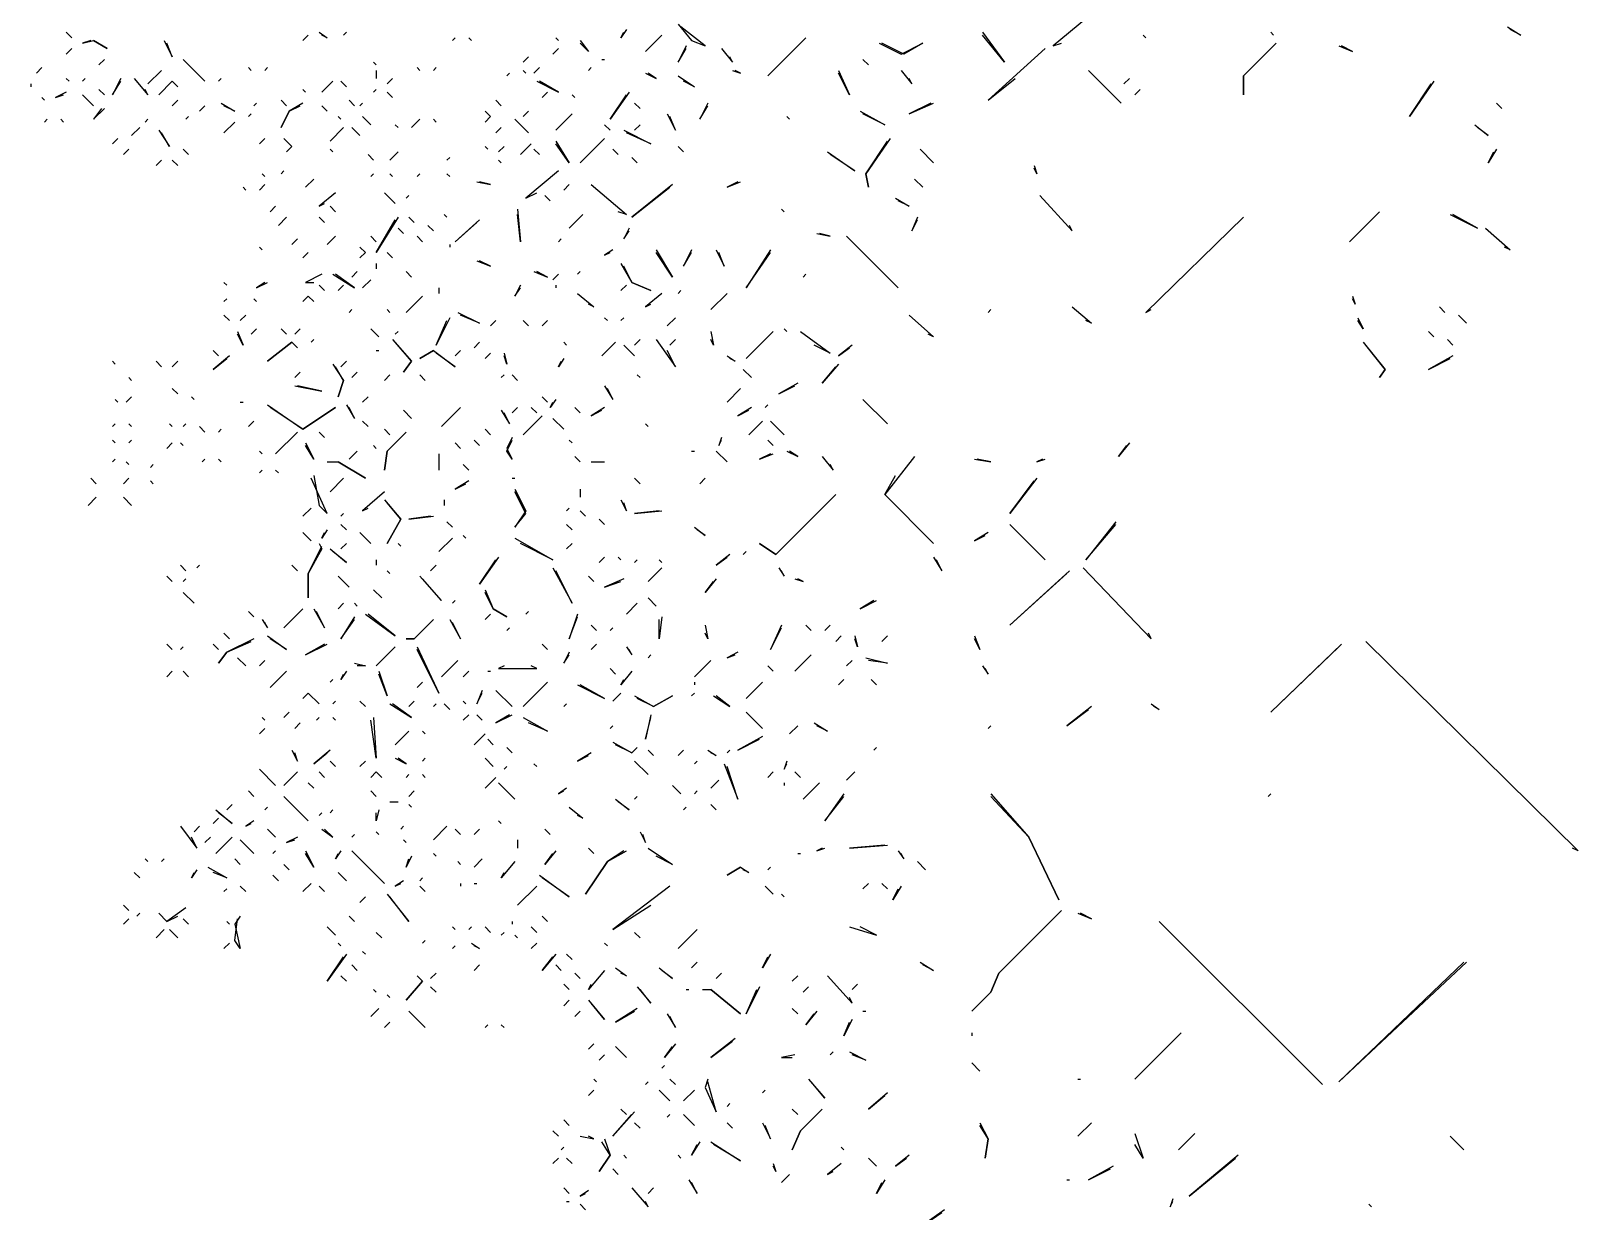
# Model space of a CAD drawing. Extents: x 1 to 2775, y -31 to 2075.
# Drawn here: x 1601.3 to 1696.2, y 224.2 to 296.6 of the extents above; entities that cross this region are included whole.
import ezdxf

# ---------------------------------------------------------------- set-up
doc = ezdxf.new("R2010")
doc.units = 0
doc.layers.add('LINEWORK', color=4, linetype='CONTINUOUS')

msp = doc.modelspace()

# ---------------------------------------------------------------- linework, layer by layer
at = {"layer": 'LINEWORK'}
for points in [[(1641, 297), (1641.8333, 296), (1642.6667, 295.6667), (1641.1667, 296.8333)], [(1666, 297.3333), (1664, 295.6667), (1664.5, 295.8333)], [(1691.8333, 296.8333), (1692.6667, 296.3333), (1692, 296.6667)], [(1603.5, 296.5), (1603.8333, 296.1667)], [(1605, 296), (1604.5, 295.8333), (1605.1667, 296), (1606, 295.5), (1605.1667, 296)], [(1609.5, 296), (1610, 295), (1609.6667, 295.8333)], [(1618.3333, 296.3333), (1618, 296)], [(1619, 296.5), (1619.5, 296.1667), (1619.1667, 296.3333)], [(1620.6667, 296.5), (1620.5, 296.3333)], [(1627.3333, 296.1667), (1627.1667, 296)], [(1628.1667, 296.1667), (1628.3333, 296)], [(1633.5, 296.1667), (1633.6667, 296)], [(1635, 296), (1635.5, 295.3333), (1635, 295.8333)], [(1637.8333, 296.6667), (1637.5, 296.1667), (1637.6667, 296.5)], [(1640, 296.3333), (1639, 295.3333)], [(1648.8333, 296.1667), (1646.5, 293.8333)], [(1659.6667, 296.5), (1661, 294.6667), (1659.6667, 296.3333)], [(1669.5, 296.3333), (1669.6667, 296.1667)], [(1677.3333, 296.5), (1677.5, 296.3333)], [(1603.8333, 295.5), (1603.5, 295.1667)], [(1631.8333, 295), (1631.5, 294.6667)], [(1633.6667, 295.5), (1633.3333, 295.1667)], [(1641.5, 295.6667), (1641, 294.6667), (1641.5, 295.5)], [(1643.6667, 295.5), (1644.3333, 294.6667), (1644.1667, 295)], [(1653.3333, 295.8333), (1654.6667, 295.1667), (1656, 295.8333), (1654.8333, 295.1667), (1653.5, 295.8333)], [(1663.5, 295.5), (1660, 292.3333), (1661.6667, 293.6667)], [(1677.6667, 295.8333), (1675.6667, 293.8333), (1675.6667, 292.6667), (1675.6667, 293.8333)], [(1681.5, 295.6667), (1682.3333, 295.3333), (1681.6667, 295.6667)], [(1602, 294.3333), (1601.6667, 294)], [(1605.8333, 294.8333), (1605.5, 294.5)], [(1609.3333, 294.1667), (1608.5, 293.3333)], [(1610.6667, 294.8333), (1612, 293.5)], [(1614.6667, 294.3333), (1614.8333, 294.1667)], [(1615.8333, 294.3333), (1615.6667, 294.1667)], [(1622.3333, 294.6667), (1622.5, 294.5)], [(1622.5, 294.1667), (1622.5, 293.6667)], [(1625, 294.3333), (1625.1667, 294.1667)], [(1626.1667, 294.3333), (1626, 294.1667)], [(1630.6667, 294), (1630.5, 293.8333)], [(1631.5, 294.1667), (1631.6667, 294)], [(1632.5, 294.3333), (1632.1667, 294)], [(1635.6667, 294.3333), (1635.5, 294.1667)], [(1636.3333, 294.8333), (1636.5, 294.8333)], [(1639, 294), (1639.6667, 293.6667), (1639.1667, 294)], [(1644.3333, 294.1667), (1644.8333, 294), (1644.5, 294.1667)], [(1650.8333, 294.1667), (1651.5, 292.6667), (1650.8333, 294)], [(1652.3333, 294.8333), (1652.6667, 294.5)], [(1654.6667, 294.1667), (1655.3333, 293.3333), (1655.1667, 293.6667)], [(1666.1667, 294.1667), (1668.1667, 292.1667)], [(1601.3333, 293.3333), (1601.3333, 293.1667)], [(1603.5, 293.6667), (1603.6667, 293.5)], [(1604.6667, 293.6667), (1604.5, 293.5)], [(1606.8333, 293.6667), (1606.3333, 292.6667), (1606.8333, 293.5)], [(1607.6667, 293.6667), (1608.5, 292.6667), (1608.3333, 293)], [(1610, 293.5), (1609.1667, 292.6667), (1610, 293.5), (1610.3333, 293.1667)], [(1613, 293.6667), (1612.8333, 293.5)], [(1619.8333, 293.5), (1619.1667, 292.8333)], [(1620.3333, 293.5), (1620.6667, 293.1667)], [(1623.5, 293.6667), (1623.1667, 293.3333)], [(1632.3333, 293.5), (1633.6667, 292.8333), (1632.5, 293.5)], [(1641, 293.8333), (1642, 293.1667), (1641.3333, 293.5)], [(1668.6667, 293.6667), (1668.3333, 293.3333)], [(1687.3333, 293.5), (1685.8333, 291.3333), (1687.1667, 293.3333)], [(1602, 292.5), (1602.1667, 292.3333)], [(1603.5, 292.8333), (1602.8333, 292.5), (1603.3333, 292.6667)], [(1604.5, 292.6667), (1605.1667, 292)], [(1605.5, 293), (1605.8333, 292.6667)], [(1610.3333, 292.3333), (1610, 292)], [(1613, 292.1667), (1613.8333, 291.6667), (1613.1667, 292)], [(1615.1667, 292.1667), (1615, 292)], [(1616.6667, 292.3333), (1617, 292)], [(1618, 292.1667), (1617.1667, 291.6667), (1616.6667, 290.6667), (1617.1667, 291.6667), (1617.8333, 292)], [(1618, 293), (1618.1667, 292.8333)], [(1620.8333, 292.3333), (1621.1667, 292)], [(1621.6667, 292.1667), (1621.5, 292)], [(1622.5, 293), (1622.3333, 292.8333)], [(1623.1667, 292.8333), (1623.5, 292.5)], [(1629.8333, 292.3333), (1630.1667, 292)], [(1633, 292.8333), (1632.6667, 292.5)], [(1634.5, 292.6667), (1634.6667, 292.5)], [(1638, 292.8333), (1636.8333, 291.1667), (1637.8333, 292.6667)], [(1638.3333, 292.1667), (1638.6667, 291.8333)], [(1642.8333, 292.1667), (1642.3333, 291.1667), (1642.8333, 292)], [(1656.5, 292.1667), (1655.1667, 291.5), (1656.6667, 292.1667)], [(1669.3333, 293), (1669, 292.6667)], [(1691.1667, 292.1667), (1691.5, 291.8333)], [(1602.3333, 291.1667), (1602.1667, 291)], [(1603.1667, 291.1667), (1603.3333, 291)], [(1605.6667, 291.8333), (1605.1667, 291.1667), (1605.8333, 291.8333)], [(1608.5, 291.1667), (1608.3333, 291)], [(1611, 291.3333), (1610.8333, 291.1667)], [(1612, 292), (1611.6667, 291.6667)], [(1614.8333, 291.5), (1614.6667, 291.3333)], [(1619.1667, 292), (1619.5, 291.6667)], [(1620.1667, 291.3333), (1620.3333, 291.1667)], [(1621.6667, 291.3333), (1622.1667, 290.8333)], [(1625.1667, 291.1667), (1624.6667, 290.6667)], [(1626, 291.1667), (1626.1667, 291)], [(1629.1667, 291.6667), (1629.5, 291.3333), (1629.1667, 291), (1629.5, 291.3333)], [(1631, 291.1667), (1631.8333, 290.3333)], [(1631.8333, 291.6667), (1631.5, 291.3333)], [(1634.5, 291.5), (1633.5, 290.5)], [(1640.3333, 291.5), (1640.8333, 290.5), (1640.5, 291.3333)], [(1647.6667, 291.3333), (1647.8333, 291.1667)], [(1652.1667, 291.6667), (1653.6667, 290.8333), (1652.3333, 291.5)], [(1608, 290.6667), (1607.5, 290.1667)], [(1609.1667, 290.5), (1609.8333, 289.5), (1609.3333, 290.3333)], [(1613.8333, 291), (1613.1667, 290.3333)], [(1620.5, 290.6667), (1619.6667, 289.8333)], [(1621, 290.6667), (1621.5, 290.1667)], [(1623.6667, 290.8333), (1623.8333, 290.6667)], [(1630.1667, 290.6667), (1629.8333, 290.3333)], [(1636.5, 290.8333), (1636.8333, 290.5)], [(1637.6667, 290.5), (1639.3333, 289.6667), (1637.8333, 290.3333)], [(1638.6667, 290.8333), (1638.3333, 290.5)], [(1689.8333, 290.8333), (1690.6667, 290.1667), (1690, 290.6667)], [(1606.6667, 290), (1606.3333, 289.6667)], [(1607.3333, 289.3333), (1607, 289)], [(1610.6667, 289.3333), (1611, 289)], [(1615.6667, 290), (1615.3333, 289.6667)], [(1616.8333, 290), (1617.3333, 289.5), (1617, 289.1667), (1617.3333, 289.5)], [(1619.6667, 289.3333), (1619.8333, 289.1667)], [(1629.1667, 289.5), (1629.3333, 289.3333)], [(1630.3333, 289.5), (1630, 289.1667)], [(1632, 289.6667), (1631.3333, 289)], [(1632.1667, 289.3333), (1632.5, 289)], [(1633.5, 289.8333), (1634.3333, 288.5), (1633.5, 289.6667)], [(1636.5, 290), (1635, 288.5)], [(1637, 289.3333), (1637.3333, 289)], [(1641, 289.5), (1641.3333, 289.1667)], [(1654, 290), (1652.5, 287.8333), (1652.6667, 287), (1652.5, 287.8333), (1653.8333, 289.8333)], [(1655.8333, 289.3333), (1656.6667, 288.5)], [(1691.1667, 289.3333), (1690.6667, 288.5), (1691, 289.1667)], [(1609.3333, 288.6667), (1609, 288.3333)], [(1610, 288.6667), (1610.3333, 288.3333)], [(1622, 289), (1622.3333, 288.6667)], [(1623.8333, 289.1667), (1623.3333, 288.6667)], [(1627, 288.8333), (1626.8333, 288.6667)], [(1630, 288.6667), (1630.1667, 288.5)], [(1638.1667, 288.8333), (1638.5, 288.5)], [(1650.1667, 289.1667), (1651.8333, 288), (1650.3333, 289)], [(1662.8333, 288.3333), (1663, 287.8333), (1662.8333, 288.1667)], [(1615.5, 287.8333), (1615.6667, 287.6667)], [(1616.8333, 288), (1616.6667, 287.8333)], [(1618.6667, 287.5), (1618.1667, 287)], [(1622.3333, 287.8333), (1622.1667, 287.6667)], [(1623.3333, 287.8333), (1623.5, 287.6667)], [(1625.1667, 287.8333), (1625, 287.6667)], [(1626.8333, 287.8333), (1627, 287.6667)], [(1633.6667, 288), (1631.6667, 286.3333), (1632.3333, 286.6667)], [(1655.5, 287.5), (1656, 287)], [(1614.3333, 287), (1614.5, 286.8333)], [(1615.6667, 287.1667), (1615.3333, 286.8333)], [(1620, 286.6667), (1619, 285.8333), (1619.3333, 286)], [(1623, 286.6667), (1623.6667, 286)], [(1624.5, 286.5), (1624.3333, 286.3333)], [(1628.6667, 287.3333), (1629.5, 287.1667), (1628.8333, 287.3333)], [(1632.8333, 286.5), (1633.1667, 286.1667)], [(1634.3333, 287.1667), (1634, 286.8333)], [(1635.6667, 287.1667), (1637.8333, 285.3333), (1637.3333, 285.5)], [(1640.6667, 287.1667), (1638.1667, 285.1667), (1640.5, 287)], [(1644.6667, 287.3333), (1644, 287), (1644.8333, 287.3333)], [(1663.1667, 286.5), (1665.1667, 284.3333), (1665, 284.6667)], [(1616.3333, 285.8333), (1616, 285.5)], [(1619.6667, 285.8333), (1620, 285.5)], [(1631.1667, 285.6667), (1631.3333, 283.6667), (1631.1667, 285.3333)], [(1647.3333, 285.6667), (1647.5, 285.5)], [(1654.3333, 286.3333), (1655.1667, 285.8333), (1654.5, 286.1667)], [(1684, 285.5), (1682.1667, 283.6667)], [(1617, 285.1667), (1616.5, 284.6667)], [(1619, 285.1667), (1619.3333, 284.8333)], [(1623.8333, 285.1667), (1622.5, 283), (1623.6667, 285)], [(1624.5, 285.1667), (1624.8333, 284.8333)], [(1625.6667, 284.6667), (1626, 284.3333)], [(1626.6667, 285.3333), (1626.8333, 285.1667)], [(1628.8333, 285), (1627.3333, 283.6667), (1628.6667, 284.8333)], [(1635.1667, 285.3333), (1634.3333, 284.5)], [(1655.6667, 285.1667), (1655.3333, 284.3333), (1655.6667, 285)], [(1675.6667, 285.1667), (1669.6667, 279.3333), (1670, 279.5)], [(1688.3333, 285.3333), (1690, 284.5), (1688.5, 285.3333)], [(1617.6667, 283.8333), (1617.3333, 283.5)], [(1620, 284), (1619.5, 283.5)], [(1622.1667, 284), (1622.5, 283.6667)], [(1623.8333, 284.5), (1624.1667, 284.1667)], [(1625, 284), (1625.3333, 283.6667)], [(1633.8333, 283.8333), (1633.6667, 283.6667)], [(1638, 284.5), (1637.6667, 283.8333), (1638, 284.3333)], [(1649.5, 284.1667), (1650.3333, 284), (1649.6667, 284.1667)], [(1651.3333, 284), (1654.5, 280.8333)], [(1690.5, 284.5), (1692, 283.1667), (1691.6667, 283.3333)], [(1615.3333, 283.3333), (1615.5, 283.1667)], [(1618.3333, 283), (1618, 282.6667)], [(1621.5, 283.3333), (1621.8333, 283), (1621.5, 282.6667), (1621.8333, 283)], [(1623.1667, 283), (1623.5, 282.6667)], [(1627, 283.5), (1627, 283.3333)], [(1637, 283.1667), (1636.5, 282.8333), (1636.8333, 283)], [(1639.6667, 283.1667), (1640.6667, 281.5), (1639.6667, 283)], [(1641.8333, 283.1667), (1641.3333, 282.1667), (1641.8333, 283)], [(1643.3333, 283.1667), (1643.8333, 282.1667), (1643.5, 283)], [(1646.6667, 283.1667), (1645.1667, 280.8333), (1646.6667, 283)], [(1619.1667, 281.6667), (1618.1667, 281.1667), (1618.6667, 281.1667)], [(1619.8333, 281.6667), (1621.1667, 280.8333), (1620, 281.6667)], [(1621.3333, 281.8333), (1621, 281.5)], [(1622.5, 282.3333), (1622.5, 282)], [(1624.3333, 281.8333), (1624.6667, 281.5)], [(1628.6667, 282.5), (1629.5, 282.1667), (1628.8333, 282.5)], [(1632.1667, 281.8333), (1633, 281.5), (1632.3333, 281.8333)], [(1633.6667, 281.6667), (1633.3333, 281.3333)], [(1635, 281.8333), (1634.8333, 281.6667)], [(1637.5, 282.3333), (1638.1667, 281.1667), (1639.3333, 280.6667), (1638.1667, 281.1667), (1637.6667, 282.1667)], [(1648.8333, 281.6667), (1648.6667, 281.5)], [(1613.1667, 281.1667), (1613.3333, 281)], [(1615.6667, 281.1667), (1615.1667, 280.8333), (1615.8333, 281.1667)], [(1619, 281), (1619.3333, 280.6667)], [(1620.5, 281), (1620.1667, 280.6667)], [(1622.1667, 281.3333), (1621.6667, 280.8333)], [(1626.3333, 280.8333), (1626.3333, 280.5)], [(1631.3333, 281), (1631, 280.3333), (1631.3333, 280.8333)], [(1633.5, 281), (1633.5, 280.8333)], [(1637.8333, 281), (1637.5, 280.6667)], [(1613.3333, 280.1667), (1613.1667, 280)], [(1615, 280.1667), (1615.1667, 280)], [(1618.3333, 280.3333), (1618, 280), (1618.3333, 280.3333), (1618.6667, 280)], [(1625.3333, 280.3333), (1624.3333, 279.3333)], [(1634.8333, 280.5), (1635.8333, 279.6667), (1635.5, 279.8333)], [(1640, 280.5), (1639, 279.6667), (1639.3333, 279.8333)], [(1641.1667, 280.6667), (1641, 280.5)], [(1644, 280.5), (1643, 279.5)], [(1682.3333, 280.3333), (1682.5, 279.8333), (1682.3333, 280.1667)], [(1613.1667, 279.1667), (1613.5, 278.8333)], [(1614.5, 279.1667), (1614.1667, 278.8333)], [(1621, 279.5), (1620.8333, 279.3333)], [(1623.1667, 279.5), (1623.3333, 279.3333)], [(1627, 279), (1626.1667, 277.3333), (1626.8333, 278.8333)], [(1627.5, 279.3333), (1628.8333, 278.6667), (1627.6667, 279.1667)], [(1629.8333, 278.8333), (1629.5, 278.5)], [(1631.5, 278.8333), (1631.8333, 278.5)], [(1633, 278.8333), (1632.6667, 278.5)], [(1636.5, 279), (1636.6667, 278.8333)], [(1637.6667, 279), (1637.5, 278.8333)], [(1640.8333, 279), (1640.3333, 278.5)], [(1655.1667, 279.1667), (1656.6667, 277.8333), (1656.3333, 278)], [(1660.1667, 279.5), (1660, 279.3333)], [(1665.1667, 279.6667), (1666.3333, 278.6667), (1666, 278.8333)], [(1682.6667, 279), (1683, 278.3333), (1682.6667, 278.8333)], [(1687.6667, 279.6667), (1688, 279.3333)], [(1688.8333, 279.1667), (1689.3333, 278.6667)], [(1614, 278.1667), (1614.3333, 277.3333), (1614, 278)], [(1615.1667, 278.3333), (1614.8333, 278)], [(1616.6667, 278.3333), (1617, 278)], [(1617.8333, 278.3333), (1617.5, 278)], [(1622.1667, 278.3333), (1622.6667, 277.8333)], [(1623.8333, 278.1667), (1623.6667, 278)], [(1643, 278.1667), (1643.1667, 277.3333), (1643, 277.6667)], [(1646.8333, 278.1667), (1645.1667, 276.5)], [(1647.5, 278.3333), (1647.6667, 278.1667)], [(1648.5, 278.1667), (1650.3333, 276.8333), (1649.3333, 277.3333)], [(1687, 278.1667), (1687.3333, 277.8333)], [(1612.5, 277), (1612.8333, 276.6667)], [(1617.3333, 277.5), (1615.8333, 276.3333), (1617.3333, 277.5), (1617.6667, 277.1667)], [(1618.6667, 277.6667), (1618.5, 277.5)], [(1622.5, 277), (1622.6667, 277)], [(1623.5, 277.6667), (1624.6667, 276.3333), (1624.1667, 275.6667), (1624.6667, 276.3333), (1623.6667, 277.5)], [(1626, 277), (1625.1667, 276.5), (1626, 277), (1627.3333, 276), (1626.1667, 276.8333)], [(1627.6667, 277), (1627.3333, 276.6667)], [(1628.8333, 277.5), (1628.5, 277.1667)], [(1634, 277.5), (1634.1667, 277.3333)], [(1637.1667, 277.5), (1636.3333, 276.6667)], [(1637.6667, 277.3333), (1638.3333, 276.6667), (1637.8333, 277.1667)], [(1638.6667, 277.6667), (1638.3333, 277.3333)], [(1639.6667, 277.6667), (1640.8333, 276), (1640.3333, 277)], [(1640.8333, 277.6667), (1640.5, 277.3333)], [(1651.6667, 277.3333), (1650.8333, 276.6667), (1651.5, 277.1667)], [(1683, 277.5), (1684.3333, 275.8333), (1684, 275.3333), (1684.3333, 275.8333), (1683.1667, 277.3333)], [(1688.1667, 277.6667), (1688.5, 277.3333)], [(1606.3333, 276.3333), (1606.5, 276.1667)], [(1609, 276.3333), (1609.3333, 276)], [(1610.3333, 276.3333), (1610, 276)], [(1613.5, 276.6667), (1612.5, 275.8333), (1613.3333, 276.5)], [(1619.8333, 276.1667), (1620.5, 275.1667), (1620.1667, 274.1667), (1620.5, 275.1667), (1620, 276)], [(1620.6667, 276.3333), (1620.3333, 276)], [(1629.5, 276.8333), (1629.1667, 276.5)], [(1630.3333, 276.8333), (1630.5, 276.1667), (1630.3333, 276.6667)], [(1634, 276.5), (1633.6667, 276), (1633.8333, 276.3333)], [(1644, 276.6667), (1644.5, 276.3333), (1644.1667, 276.5)], [(1650.8333, 276.1667), (1649.8333, 275), (1650.6667, 276)], [(1688.5, 276.6667), (1687, 275.8333), (1688.3333, 276.5)], [(1607.3333, 275.3333), (1607.5, 275.1667)], [(1617.8333, 275.6667), (1617.5, 275.3333)], [(1621.3333, 275.6667), (1621, 275.3333)], [(1623.3333, 275.5), (1623, 275.1667)], [(1625.1667, 275.5), (1625.5, 275.1667)], [(1630.3333, 275.5), (1630.1667, 275.3333)], [(1630.8333, 275.5), (1631.1667, 275.1667)], [(1638.5, 275.5), (1638.6667, 275.3333)], [(1645, 275.8333), (1645.5, 275.3333)], [(1607.5, 274.1667), (1607.1667, 273.8333)], [(1610, 274.6667), (1610.3333, 274.3333)], [(1611.1667, 274.1667), (1611.3333, 274)], [(1617.5, 274.8333), (1619.1667, 274.5), (1617.6667, 274.8333)], [(1622, 274.1667), (1621.6667, 273.8333)], [(1632.6667, 274.1667), (1633, 273.8333)], [(1636.5, 274.8333), (1637, 274), (1636.6667, 274.6667)], [(1644.8333, 274.6667), (1644, 273.8333)], [(1648.3333, 275), (1647.1667, 274.3333), (1648.1667, 274.8333)], [(1606.5, 274), (1606.6667, 273.8333)], [(1614.1667, 273.8333), (1614.3333, 273.8333)], [(1615.8333, 273.6667), (1618, 272.1667), (1620, 273.5), (1618, 272.1667), (1616, 273.5)], [(1620.6667, 273.6667), (1621.1667, 272.8333), (1620.8333, 273.5)], [(1624.1667, 273.3333), (1624.6667, 272.8333)], [(1627.6667, 273.5), (1626.5, 272.3333)], [(1630.1667, 273.3333), (1630.6667, 272.5), (1630.3333, 273.1667)], [(1631.1667, 273.5), (1630.8333, 273.1667)], [(1632, 273.5), (1632.3333, 273.1667)], [(1633.5, 274), (1633.1667, 273.5), (1633.3333, 273.8333)], [(1634.6667, 273.5), (1635, 273.1667)], [(1636.5, 273.5), (1635.6667, 273), (1636.3333, 273.3333)], [(1645.5, 273.5), (1644.6667, 273), (1645.3333, 273.3333)], [(1646.5, 273.6667), (1646.3333, 273.5)], [(1652.3333, 274), (1653.8333, 272.5)], [(1606.5, 272.5), (1606.3333, 272.3333)], [(1607.3333, 272.5), (1607.5, 272.3333)], [(1609.8333, 272.5), (1610, 272.3333)], [(1610.8333, 272.5), (1610.6667, 272.3333)], [(1611.6667, 272.3333), (1612, 272)], [(1615, 272.6667), (1614.6667, 272.3333)], [(1621.6667, 272.6667), (1622, 272.3333)], [(1632.6667, 273), (1631.5, 271.8333)], [(1633.3333, 272.8333), (1634, 272.1667)], [(1639, 272.5), (1639.1667, 272.3333)], [(1646.1667, 272.6667), (1645.3333, 271.8333)], [(1646.6667, 272.6667), (1647.5, 271.8333)], [(1606.3333, 271.5), (1606.5, 271.3333)], [(1607.5, 271.5), (1607.3333, 271.3333)], [(1610, 271.3333), (1609.6667, 271)], [(1610.5, 271.3333), (1610.6667, 271.1667)], [(1613, 272.1667), (1612.8333, 272)], [(1617.6667, 272), (1616.3333, 270.6667)], [(1618.1667, 271.3333), (1618.6667, 270.3333), (1618.1667, 271.1667)], [(1619, 272), (1619.3333, 271.6667)], [(1623, 272.1667), (1623.3333, 271.8333)], [(1624.3333, 272), (1623.1667, 270.8333), (1623, 269.6667), (1623.1667, 270.8333)], [(1627.3333, 271.3333), (1627.6667, 271)], [(1628.5, 271.5), (1628.8333, 271.1667)], [(1629.1667, 272.1667), (1629.5, 271.8333)], [(1630.8333, 271.6667), (1630.5, 271), (1630.8333, 270.3333), (1630.5, 270.8333), (1630.8333, 271.5)], [(1634.3333, 271.5), (1634.5, 271.3333)], [(1643.6667, 271.6667), (1643.5, 271.1667), (1643.6667, 271.5)], [(1646.5, 271.5), (1646.8333, 271.1667)], [(1668.6667, 271.3333), (1668, 270.5), (1668.5, 271.1667)], [(1606.5, 270.3333), (1606.3333, 270.1667)], [(1612, 270.3333), (1611.8333, 270.1667)], [(1612.8333, 270.3333), (1613, 270.1667)], [(1615.3333, 270.8333), (1615.5, 270.6667)], [(1621.3333, 270.8333), (1620.8333, 270.3333)], [(1622.3333, 271.1667), (1622.5, 271)], [(1626.3333, 270.6667), (1626.3333, 269.6667)], [(1634.6667, 270.5), (1635, 270.1667)], [(1641.8333, 270.8333), (1642, 270.8333)], [(1643.3333, 270.8333), (1644, 270.1667)], [(1646.6667, 270.6667), (1646, 270.3333), (1646.8333, 270.6667)], [(1647.6667, 270.8333), (1648.3333, 270.5), (1647.8333, 270.8333)], [(1649.8333, 270.5), (1650.5, 269.6667), (1650.3333, 270)], [(1655.5, 270.5), (1653.6667, 268.1667), (1656.6667, 265.1667), (1653.6667, 268.1667), (1654.3333, 269.3333)], [(1659.1667, 270.3333), (1660.1667, 270.1667), (1659.3333, 270.3333)], [(1663.3333, 270.3333), (1663, 270.1667), (1663.5, 270.3333)], [(1607.1667, 270.1667), (1607.3333, 270)], [(1608.8333, 270), (1608.6667, 269.8333)], [(1615.5, 269.6667), (1615.3333, 269.5)], [(1616.3333, 269.6667), (1616.5, 269.5)], [(1618.6667, 269.3333), (1619, 267.5), (1619.5, 267), (1618.5, 269.1667)], [(1619.5, 270.1667), (1620.1667, 270.1667), (1621.8333, 269.1667), (1620.1667, 270.1667)], [(1627.8333, 270), (1628.1667, 269.6667)], [(1635.6667, 270.1667), (1636.5, 270.1667)], [(1605, 269.1667), (1605.3333, 268.8333)], [(1607.3333, 269.1667), (1607, 268.8333)], [(1608.6667, 269), (1608.8333, 268.8333)], [(1620.5, 269.1667), (1619.6667, 268.3333)], [(1628.1667, 269), (1627.3333, 268.5), (1628, 268.8333)], [(1630.8333, 269.1667), (1631, 269.1667)], [(1631, 268.5), (1631.6667, 267.1667), (1631, 266.1667), (1631.6667, 267), (1631, 268.3333)], [(1635, 268.5), (1635, 268)], [(1638.3333, 269.1667), (1638.6667, 268.8333)], [(1642.6667, 269.1667), (1642.3333, 268.8333)], [(1663, 269.1667), (1661.3333, 267), (1662.8333, 269)], [(1605.3333, 268), (1604.8333, 267.5)], [(1607, 268), (1607.5, 267.5)], [(1623, 268.3333), (1621.6667, 267.1667), (1622, 267.3333)], [(1623, 267.8333), (1624, 266.6667), (1623.1667, 265.1667), (1624, 266.6667), (1623.1667, 267.6667)], [(1626.6667, 267.8333), (1626.6667, 267.5)], [(1637.5, 267.8333), (1637.8333, 267.1667), (1637.6667, 267.6667)], [(1650.6667, 268.1667), (1647, 264.5), (1646, 265.1667), (1647, 264.5)], [(1618.5, 267.3333), (1618, 266.8333)], [(1620.5, 267), (1620.3333, 266.8333)], [(1625.8333, 266.8333), (1624.5, 266.6667), (1626, 266.8333)], [(1626.8333, 266.5), (1627.1667, 266.1667)], [(1634.3333, 267.3333), (1634.1667, 267.1667)], [(1635, 267.1667), (1635.3333, 266.8333)], [(1636.1667, 266.6667), (1636.5, 266.3333)], [(1639.8333, 267.1667), (1638.3333, 267), (1640, 267.1667)], [(1667.8333, 266.5), (1666, 264.1667), (1667.8333, 266.3333)], [(1618, 265.8333), (1618.5, 265.3333)], [(1619.5, 266), (1619.1667, 265.5), (1619.3333, 265.8333)], [(1620.3333, 266.3333), (1620.6667, 266)], [(1621.5, 265.8333), (1622.1667, 265.1667)], [(1627.8333, 265.6667), (1628, 265.5)], [(1634.1667, 266.3333), (1634.5, 266)], [(1642, 266.1667), (1642.6667, 265.6667), (1642.1667, 266)], [(1660, 265.8333), (1659.1667, 265.3333), (1659.8333, 265.6667)], [(1661.3333, 266.3333), (1663.5, 264.1667)], [(1619, 265.1667), (1619.1667, 264.8333), (1618.3333, 263.3333), (1618.3333, 261.8333), (1618.3333, 263.3333), (1619.1667, 265)], [(1619.6667, 264.8333), (1620.6667, 264), (1619.8333, 264.6667)], [(1620.6667, 265.1667), (1620.3333, 264.8333)], [(1623.8333, 265.1667), (1624, 265)], [(1627.1667, 265.5), (1626.3333, 264.6667)], [(1631, 265.5), (1633.3333, 264.1667), (1631.3333, 265.1667)], [(1634.5, 265.1667), (1634.1667, 264.8333)], [(1645.1667, 264.6667), (1645, 264.5)], [(1610.5, 263.8333), (1610.8333, 263.5)], [(1611.6667, 263.8333), (1611.5, 263.6667)], [(1617.3333, 263.8333), (1617.6667, 263.5)], [(1622.5, 264.1667), (1622.5, 263.8333)], [(1626.1667, 263.8333), (1625.8333, 263.5)], [(1630, 264.3333), (1628.8333, 262.6667), (1629.8333, 264.1667)], [(1633.3333, 263.6667), (1634.5, 261.5), (1633.5, 263.5)], [(1636.5, 264.3333), (1636.1667, 264)], [(1637.3333, 264.3333), (1637.5, 264.1667)], [(1638.5, 264.1667), (1638.3333, 264)], [(1640, 263.6667), (1639.1667, 262.8333)], [(1639.8333, 264.1667), (1640, 264)], [(1644.1667, 264.5), (1643.3333, 263.8333), (1644, 264.3333)], [(1647.1667, 263.6667), (1647.5, 263.1667), (1647.3333, 263.5)], [(1656.6667, 264.3333), (1657.1667, 263.5), (1656.8333, 264.1667)], [(1665.8333, 263.6667), (1670, 259.3333), (1669.8333, 259.6667)], [(1609.6667, 263.1667), (1610, 262.8333)], [(1610.8333, 263), (1610.6667, 262.8333)], [(1620.1667, 263.1667), (1620.8333, 262.5)], [(1623.1667, 263.5), (1623.3333, 263.3333)], [(1625.1667, 263.1667), (1626.5, 261.6667), (1625.3333, 263)], [(1635.5, 263.1667), (1635.8333, 262.8333)], [(1637.6667, 263), (1636.5, 262.5), (1637.5, 262.8333)], [(1643.3333, 263), (1642.6667, 262.1667), (1643.1667, 262.8333)], [(1648.1667, 263), (1648.6667, 262.8333), (1648.3333, 263)], [(1665, 263.5), (1661.3333, 260.1667), (1664.8333, 263.3333)], [(1610.6667, 262.1667), (1611.3333, 261.5)], [(1622.3333, 262.3333), (1622.8333, 261.8333)], [(1629.1667, 262.3333), (1629.6667, 261.1667), (1630.5, 260.6667), (1629.6667, 261.1667), (1629.1667, 262.1667)], [(1639.1667, 261.8333), (1639.6667, 261.3333)], [(1614.6667, 261), (1615, 260.6667)], [(1618, 261.1667), (1616.8333, 260)], [(1618.6667, 261.1667), (1619.3333, 260), (1618.8333, 261)], [(1620.5, 261.5), (1620.1667, 261.1667)], [(1621.1667, 261.5), (1621.3333, 261.3333)], [(1621.8333, 260.8333), (1623.6667, 259.5), (1622, 260.8333)], [(1627.3333, 261.6667), (1627.1667, 261.5)], [(1629.5, 260.8333), (1629.1667, 260.5)], [(1631.8333, 261), (1631.6667, 260.8333)], [(1634.8333, 260.8333), (1634.3333, 259.3333), (1634.8333, 260.6667)], [(1638.5, 261.5), (1637.8333, 260.8333)], [(1653, 261.6667), (1652.1667, 261.1667), (1653.1667, 261.6667)], [(1615.5, 260.5), (1615.8333, 260), (1615.6667, 260.3333)], [(1621.1667, 260.6667), (1620.3333, 259.3333), (1621.1667, 260.5)], [(1626, 260.5), (1624.8333, 259.3333), (1624.3333, 259.3333), (1624.8333, 259.3333)], [(1627, 260.5), (1627.6667, 259.3333), (1627.1667, 260.3333)], [(1630.6667, 260), (1630.5, 259.8333)], [(1635.6667, 260.1667), (1636, 259.8333)], [(1637, 260), (1636.8333, 259.8333)], [(1640, 260.6667), (1639.8333, 259.3333), (1639.8333, 260.5)], [(1642.6667, 260.1667), (1642.8333, 259.3333), (1642.6667, 259.6667)], [(1647.3333, 260.1667), (1646.6667, 258.6667), (1647.3333, 260)], [(1648.8333, 260.1667), (1649.1667, 259.8333)], [(1650.3333, 260.1667), (1650, 259.8333)], [(1609.6667, 259), (1610, 258.6667)], [(1612.5, 259), (1612.8333, 258.6667)], [(1615, 259.3333), (1613.3333, 258.5), (1612.8333, 257.8333), (1613.3333, 258.5), (1614.8333, 259.1667)], [(1613.1667, 259.6667), (1613.5, 259.3333)], [(1615.8333, 259.5), (1617, 258.6667), (1616, 259.3333)], [(1619.3333, 259), (1618.1667, 258.3333), (1619.5, 259)], [(1632.6667, 259), (1633, 258.6667)], [(1636, 259), (1635.6667, 258.6667)], [(1651, 259.5), (1650.6667, 259.1667)], [(1651.8333, 259.5), (1652, 258.8333), (1651.8333, 259.3333)], [(1653.8333, 259.5), (1653.5, 259.1667)], [(1659.1667, 259.5), (1659.5, 258.6667), (1659.1667, 259.3333)], [(1681.6667, 259), (1677.3333, 254.8333), (1681.5, 258.8333)], [(1683.1667, 259.1667), (1696.1667, 246.3333), (1695.8333, 246.5)], [(1610.6667, 258.8333), (1610.5, 258.6667)], [(1614, 258.1667), (1614.5, 257.6667)], [(1615.6667, 258), (1615.3333, 257.6667)], [(1623.6667, 258.8333), (1622.5, 257.6667)], [(1625, 258.8333), (1626.3333, 256), (1625, 258.6667)], [(1627.5, 258), (1626.5, 257)], [(1634.3333, 258.5), (1634, 257.8333), (1634.3333, 258.3333)], [(1637.8333, 258.8333), (1638.1667, 258.3333), (1638, 258.6667)], [(1639.3333, 258.3333), (1639.1667, 258.1667)], [(1643, 258), (1642, 257)], [(1644.6667, 258.5), (1644, 258.1667), (1644.5, 258.3333)], [(1649.1667, 258.3333), (1648.1667, 257.3333)], [(1651.6667, 258), (1651.3333, 257.6667)], [(1652.5, 258.1667), (1653.8333, 257.8333), (1652.6667, 258)], [(1610, 257.3333), (1609.6667, 257)], [(1610.6667, 257.3333), (1611, 257)], [(1617, 257.3333), (1616, 256.3333)], [(1620.6667, 257.3333), (1620.3333, 256.8333), (1620.5, 257.1667)], [(1621.1667, 257.8333), (1621.8333, 257.6667), (1621.3333, 257.6667)], [(1622.6667, 257.3333), (1623.1667, 255.8333), (1622.6667, 257.1667)], [(1628.1667, 257.3333), (1627.8333, 257)], [(1629.3333, 257.3333), (1629.5, 257.3333)], [(1630.3333, 257.6667), (1630, 257.5), (1632.3333, 257.5), (1632, 257.6667)], [(1636.8333, 257.5), (1637.1667, 257.1667)], [(1638.1667, 257.3333), (1637.5, 256.5), (1637.6667, 256.8333)], [(1646.5, 257.6667), (1646.8333, 257.3333)], [(1659.6667, 257.6667), (1660, 257.1667), (1659.8333, 257.5)], [(1619.8333, 256.8333), (1619.6667, 256.6667)], [(1625.3333, 256.6667), (1625, 256.3333)], [(1629, 256.1667), (1628.6667, 255.3333), (1629, 256)], [(1629.8333, 256.1667), (1630.8333, 255.1667)], [(1633, 256.6667), (1631.5, 255.1667)], [(1634.8333, 256.5), (1636.5, 255.6667), (1635, 256.5)], [(1642, 256.6667), (1642, 256.5)], [(1646.1667, 256.6667), (1645.1667, 255.6667)], [(1651.1667, 256.8333), (1650.8333, 256.5)], [(1652.8333, 256.8333), (1653.1667, 256.5)], [(1618.3333, 256), (1618, 255.6667), (1618.3333, 256), (1619, 255.3333)], [(1620, 255.5), (1619.8333, 255.3333)], [(1621.5, 255.5), (1621.8333, 255.1667)], [(1623.3333, 255.3333), (1624.6667, 254.5), (1623.5, 255.3333)], [(1624.8333, 255.5), (1624.5, 255.1667)], [(1626.1667, 255.3333), (1626, 255.1667)], [(1626.6667, 255.3333), (1627, 255)], [(1627.8333, 255.5), (1628, 255.3333)], [(1634.1667, 255.3333), (1634, 255.1667)], [(1637.5, 256), (1637, 255.5)], [(1638.3333, 255.8333), (1639.5, 255.1667), (1640.6667, 255.8333), (1639.5, 255.1667), (1638.5, 255.6667)], [(1642, 256), (1641.8333, 255.8333)], [(1643.1667, 255.8333), (1644.1667, 255.1667), (1643.3333, 255.8333)], [(1666.3333, 255.1667), (1664.8333, 254), (1666.1667, 255)], [(1670, 255.3333), (1670.5, 255), (1670.1667, 255.1667)], [(1615.5, 254.5), (1615.6667, 254.3333)], [(1617.1667, 254.8333), (1616.8333, 254.5)], [(1617.8333, 254.1667), (1617.5, 253.8333)], [(1619, 254.5), (1618.8333, 254.3333)], [(1619.8333, 254.5), (1620, 254.3333)], [(1622.3333, 254.5), (1622.5, 252), (1622.1667, 254.3333)], [(1628.1667, 254.6667), (1627.8333, 254.3333)], [(1628.6667, 254.6667), (1629, 254.3333)], [(1630.6667, 254.6667), (1629.8333, 254.1667), (1630.8333, 254.6667)], [(1631.5, 254.5), (1633, 253.6667), (1631.8333, 254.1667)], [(1639.3333, 254.6667), (1639, 253.1667), (1639.3333, 254.5)], [(1645.1667, 254.8333), (1646.1667, 253.8333)], [(1649.3333, 254.1667), (1650.1667, 253.6667), (1649.5, 254)], [(1615.6667, 253.8333), (1615.3333, 253.5)], [(1624.5, 253.6667), (1623.6667, 252.8333)], [(1625.3333, 253.6667), (1625.5, 253.5)], [(1629.1667, 253.5), (1628.5, 252.8333)], [(1637, 254), (1636.8333, 253.8333)], [(1646.1667, 253.3333), (1644.6667, 252.5), (1646, 253.1667)], [(1648.3333, 254), (1647.8333, 253.5)], [(1660.1667, 254), (1660, 253.8333)], [(1617.3333, 252.5), (1617.6667, 251.8333), (1617.5, 252.3333)], [(1619.6667, 252.5), (1618.6667, 251.6667), (1619.5, 252.3333)], [(1629.3333, 253.1667), (1629.6667, 252.8333)], [(1630.5, 252.6667), (1630.8333, 252.3333)], [(1635.6667, 252.3333), (1634.8333, 251.8333), (1635.5, 252.1667)], [(1637, 253), (1638.1667, 252.3333), (1638.5, 252.6667), (1638.1667, 252.3333), (1637.1667, 252.8333)], [(1639.1667, 252.5), (1639.5, 252.1667)], [(1641.3333, 252.5), (1641, 252.1667)], [(1642.8333, 252.5), (1643.3333, 252.1667), (1643, 252.3333)], [(1644.1667, 252.5), (1644, 252.3333)], [(1653.1667, 252.6667), (1653, 252.5)], [(1615.3333, 251.3333), (1616.3333, 250.3333)], [(1619.6667, 251.8333), (1620, 251.5)], [(1621.8333, 251.8333), (1621.5, 251.5)], [(1623.6667, 252), (1624.3333, 251.6667), (1623.8333, 252)], [(1625.5, 252), (1625.3333, 251.8333)], [(1629.1667, 252), (1629.6667, 251.5)], [(1630.5, 251.5), (1630.3333, 251.3333)], [(1632.1667, 251.6667), (1632.3333, 251.5)], [(1638.3333, 251.8333), (1639.1667, 251)], [(1642.1667, 251.8333), (1642, 251.6667)], [(1643.8333, 251.6667), (1644.6667, 249.5), (1644, 251.5)], [(1647.6667, 251.8333), (1647.5, 251.3333), (1647.6667, 251.6667)], [(1617.6667, 251.1667), (1616.8333, 250.3333)], [(1618.3333, 250.5), (1618.6667, 250.1667)], [(1619, 251.1667), (1619.3333, 250.8333)], [(1622.5, 251.1667), (1622.1667, 250.8333), (1622.5, 251.1667), (1622.8333, 250.8333)], [(1624.5, 251), (1624.3333, 250.8333)], [(1625.3333, 251), (1625.5, 250.8333)], [(1629.8333, 250.8333), (1629.1667, 250.1667)], [(1630, 250.5), (1631, 249.5)], [(1643.5, 250.6667), (1643, 250.1667)], [(1646.8333, 251.1667), (1646.5, 250.8333)], [(1647.5, 250.5), (1647.5, 250.3333)], [(1648.1667, 251.1667), (1648.5, 250.8333)], [(1649.6667, 250.5), (1648.6667, 249.5)], [(1651.8333, 251.1667), (1651.3333, 250.6667)], [(1614.6667, 250), (1615, 249.6667)], [(1616.8333, 249.6667), (1618.3333, 248.1667)], [(1622.1667, 250), (1622.5, 249.6667)], [(1624.8333, 250), (1624.5, 249.6667)], [(1634.1667, 250.1667), (1633.6667, 249.8333), (1634, 250)], [(1637.1667, 249.5), (1638, 248.8333), (1637.3333, 249.3333)], [(1638.5, 249.6667), (1638.3333, 249.5)], [(1640.6667, 250.3333), (1641.1667, 249.8333)], [(1642.1667, 250), (1642, 249.8333)], [(1651.1667, 249.8333), (1650, 248.1667), (1651.1667, 249.6667)], [(1660.1667, 249.8333), (1662.5, 247.1667), (1664.3333, 243.3333), (1662.5, 247.1667), (1660.1667, 249.6667)], [(1677.3333, 249.8333), (1677.1667, 249.6667)], [(1612.6667, 248.8333), (1613.6667, 248), (1612.8333, 248.6667)], [(1613.6667, 249.1667), (1613.3333, 248.8333)], [(1615.8333, 249), (1615.6667, 248.8333)], [(1619.1667, 248.6667), (1619, 248.5)], [(1619.8333, 248.8333), (1619.6667, 248.6667)], [(1622.6667, 248.8333), (1622.5, 248.1667), (1622.5, 248.6667)], [(1623.3333, 249.3333), (1623.8333, 249.3333)], [(1624.5, 249.1667), (1624.6667, 249)], [(1634.3333, 249), (1635.1667, 248.3333), (1634.8333, 248.5)], [(1641.5, 249), (1641.3333, 248.8333)], [(1643, 249.1667), (1643.3333, 248.8333)], [(1610.5, 247.8333), (1611.5, 246.5), (1611.1667, 247.1667)], [(1611.6667, 247.8333), (1611.3333, 247.5)], [(1612.8333, 248.3333), (1612.5, 248)], [(1615, 248.1667), (1614.5, 247.8333), (1614.8333, 248)], [(1615.8333, 247.6667), (1616.3333, 247.1667)], [(1619.1667, 247.6667), (1619.8333, 247.1667), (1619.3333, 247.6667)], [(1624.1667, 247.8333), (1624, 247.6667)], [(1626.8333, 247.8333), (1626, 247)], [(1627.3333, 247.6667), (1627.6667, 247.3333)], [(1628.8333, 247.6667), (1628.5, 247.3333)], [(1630, 248.1667), (1630.1667, 248)], [(1632.8333, 247.6667), (1633.1667, 247.3333)], [(1612.3333, 247.1667), (1612, 246.8333)], [(1613.6667, 247.1667), (1612.6667, 246.1667)], [(1614.1667, 247), (1615, 246.1667)], [(1617.6667, 247.1667), (1617, 246.8333), (1617.5, 247)], [(1621.1667, 247.3333), (1621, 247.1667)], [(1622.5, 247.5), (1622.6667, 247.3333)], [(1624.1667, 247), (1624.3333, 246.8333)], [(1631.1667, 247), (1631.1667, 246.5)], [(1638.6667, 247.5), (1639, 246.8333), (1638.8333, 247.3333)], [(1653.6667, 246.6667), (1651.5, 246.5), (1653.8333, 246.6667)], [(1608.3333, 245.8333), (1608.5, 245.6667)], [(1609.5, 245.8333), (1609.3333, 245.6667)], [(1613.8333, 245.8333), (1614.1667, 245.5)], [(1616.3333, 246.3333), (1616.1667, 246.1667)], [(1618.1667, 246.3333), (1618.6667, 245.3333), (1618.1667, 246.1667)], [(1620.3333, 246.3333), (1620, 245.8333), (1620.1667, 246.1667)], [(1621, 246.3333), (1623, 244.3333)], [(1624.6667, 246), (1624.3333, 245.3333), (1624.5, 245.8333)], [(1626, 246.1667), (1626.1667, 246)], [(1627.5, 245.6667), (1627.6667, 245.5)], [(1629, 245.8333), (1628.5, 245.3333)], [(1631, 245.6667), (1630.1667, 244.6667), (1630.3333, 245)], [(1633.5, 246.3333), (1632.8333, 245.5), (1633.3333, 246.1667)], [(1637.6667, 246.3333), (1636.6667, 245.6667), (1635.3333, 243.6667), (1636.6667, 245.6667), (1637.8333, 246.3333)], [(1635.5, 246.5), (1635.8333, 246.1667)], [(1639.1667, 246.5), (1640.6667, 245.5), (1639.6667, 246)], [(1648.3333, 246.1667), (1648.5, 246.1667)], [(1649.8333, 246.5), (1649.5, 246.3333), (1650, 246.5)], [(1654.5, 246.3333), (1654.8333, 245.8333), (1654.6667, 246.1667)], [(1655.6667, 245.6667), (1656.1667, 245.1667)], [(1607.6667, 245), (1608, 244.6667)], [(1611.5, 245.1667), (1611.1667, 244.6667), (1611.3333, 245)], [(1612.1667, 245.3333), (1613.3333, 244.6667), (1612.5, 245)], [(1616.1667, 244.8333), (1616.5, 244.5)], [(1616.8333, 245.5), (1617.1667, 245.1667)], [(1620.1667, 245), (1620.6667, 244.5)], [(1632.5, 244.8333), (1634.3333, 243.5), (1632.6667, 244.6667)], [(1644.8333, 245.3333), (1644, 244.8333), (1644.8333, 245.3333), (1645.3333, 245), (1645, 245.1667)], [(1646.6667, 245.3333), (1646.5, 245.1667)], [(1613.3333, 244), (1613.1667, 243.8333)], [(1614.1667, 244.1667), (1614.5, 243.8333)], [(1618.5, 244.3333), (1618, 243.8333)], [(1619, 244.1667), (1619.3333, 243.8333)], [(1624.1667, 244.5), (1623.6667, 244.1667), (1624, 244.3333)], [(1625.3333, 244.6667), (1625.1667, 244.5)], [(1625.1667, 244.1667), (1625.5, 243.8333)], [(1627.6667, 244.3333), (1627.6667, 244.1667)], [(1628.5, 244.3333), (1628.6667, 244.3333)], [(1632.3333, 244.1667), (1631.1667, 243)], [(1640.5, 244.1667), (1637, 241.5), (1639.3333, 243)], [(1646.3333, 244.1667), (1646.8333, 243.6667)], [(1652.6667, 244.3333), (1652.3333, 244)], [(1653.5, 244.3333), (1653.8333, 244)], [(1654.6667, 244.1667), (1654.1667, 243.3333), (1654.5, 244)], [(1607, 243), (1607.3333, 242.6667)], [(1610.8333, 242.8333), (1609.6667, 242), (1609.1667, 242.5), (1609.6667, 242), (1610.3333, 242.3333)], [(1621.8333, 243.5), (1621.5, 243.1667)], [(1623.1667, 243.6667), (1624.5, 242), (1623.3333, 243.5)], [(1647.3333, 243.6667), (1647.5, 243.5)], [(1607.3333, 242.1667), (1607, 241.8333)], [(1608, 242.5), (1607.8333, 242.3333)], [(1610.6667, 242.1667), (1611, 241.8333)], [(1613.3333, 242), (1613.5, 241.8333)], [(1614.1667, 242.3333), (1613.8333, 241.8333), (1614.1667, 240.3333), (1613.8333, 240.8333), (1614, 242.1667)], [(1620.8333, 242.3333), (1621.1667, 242)], [(1630.8333, 242), (1630.8333, 241.8333)], [(1632.6667, 242.3333), (1633, 242)], [(1664.5, 242.6667), (1660.6667, 238.8333), (1660.1667, 237.6667), (1659, 236.5), (1660.1667, 237.6667), (1660.6667, 238.8333)], [(1665.5, 242.5), (1666.3333, 242.1667), (1665.6667, 242.5)], [(1670.5, 242), (1680.5, 232)], [(1609.5, 241.5), (1609, 241)], [(1609.8333, 241.5), (1610.3333, 241)], [(1619.5, 241.6667), (1620, 241.1667)], [(1622.5, 241.3333), (1622.8333, 241)], [(1627.1667, 241.6667), (1627.3333, 241.5)], [(1628.3333, 241.6667), (1628.1667, 241.5)], [(1629.1667, 241.6667), (1629.5, 241.3333)], [(1630.3333, 241.3333), (1630.1667, 241.1667)], [(1631, 241.1667), (1631.1667, 241)], [(1632, 241.6667), (1632.3333, 241.3333)], [(1638.3333, 241.3333), (1638.6667, 241)], [(1642.1667, 241.5), (1641, 240.3333)], [(1651.5, 241.6667), (1653.1667, 241.1667), (1652.1667, 241.6667)], [(1613.5, 240.6667), (1613.1667, 240.3333)], [(1620.6667, 240), (1619.5, 238.3333), (1620.5, 239.8333)], [(1620.1667, 240.6667), (1620.3333, 240.5)], [(1621.6667, 240.1667), (1621.8333, 240)], [(1625.5, 240.8333), (1625.3333, 240.6667)], [(1627.3333, 240.5), (1627.1667, 240.3333)], [(1628.3333, 240.6667), (1628.8333, 240.3333), (1628.5, 240.5)], [(1632.3333, 240.6667), (1632, 240.3333)], [(1633.5, 240), (1632.6667, 239), (1633.3333, 239.8333)], [(1634.1667, 240), (1634.5, 239.6667)], [(1636.5, 240.6667), (1636.6667, 240.5)], [(1646.6667, 240), (1646.1667, 239.1667), (1646.5, 239.8333)], [(1621, 239.3333), (1621.3333, 239)], [(1628.8333, 239.3333), (1628.5, 239)], [(1633.5, 239.3333), (1633.8333, 239)], [(1636.5, 239), (1635.5, 237.8333), (1635.6667, 238.1667)], [(1637.1667, 239.1667), (1637.8333, 238.6667), (1637.5, 238.8333)], [(1639.8333, 239.1667), (1640.6667, 238.5), (1640, 239)], [(1642.1667, 239.5), (1641.8333, 239.1667)], [(1655.8333, 239.5), (1656.6667, 239), (1656, 239.3333)], [(1689.1667, 239.5), (1681.5, 232.1667), (1689.3333, 239.5)], [(1620.3333, 238.6667), (1620.6667, 238.3333)], [(1625, 238.6667), (1625.3333, 238.3333), (1624.3333, 237.1667), (1625.3333, 238.3333)], [(1626.1667, 238.8333), (1625.8333, 238.5)], [(1634, 238.1667), (1634.3333, 237.8333)], [(1634.6667, 238.8333), (1635, 238.5)], [(1643.6667, 238.8333), (1643.3333, 238.5)], [(1648.3333, 238.6667), (1648, 238.3333)], [(1650.1667, 238.6667), (1651.6667, 237), (1651.5, 237.3333)], [(1652, 238.1667), (1651.6667, 237.8333)], [(1622.3333, 237.8333), (1622.5, 237.6667)], [(1623.1667, 237.5), (1623.3333, 237.3333)], [(1625.8333, 238), (1626.1667, 237.6667)], [(1634.3333, 237.1667), (1634, 236.8333)], [(1635.5, 237.1667), (1636.5, 236), (1635.6667, 237)], [(1638.5, 238), (1639.3333, 237), (1638.6667, 237.8333)], [(1641.5, 237.8333), (1641.6667, 237.8333)], [(1642.5, 237.8333), (1643, 237.8333), (1644.8333, 236.3333), (1643, 237.8333)], [(1646, 238), (1645.1667, 236.3333), (1645.8333, 237.8333)], [(1649, 238), (1648.6667, 237.6667)], [(1622.6667, 236.6667), (1622.1667, 236.1667)], [(1624.5, 236.5), (1625.5, 235.5)], [(1635, 236.5), (1634.6667, 236.1667)], [(1638.5, 236.6667), (1637.1667, 235.8333), (1638.3333, 236.5)], [(1640.3333, 236.3333), (1640.8333, 235.5), (1640.5, 236.1667)], [(1648, 236.6667), (1648.3333, 236.3333)], [(1649.5, 236.5), (1648.8333, 235.6667), (1649.3333, 236.3333)], [(1652.3333, 236.5), (1652.5, 236.5)], [(1623.3333, 235.8333), (1623, 235.5)], [(1629.3333, 235.6667), (1629.1667, 235.5)], [(1630.1667, 235.6667), (1630.3333, 235.5)], [(1651.6667, 236), (1651.1667, 235), (1651.5, 235.8333)], [(1635.8333, 234.5), (1635.5, 234.1667)], [(1637.1667, 234.3333), (1637.8333, 233.6667)], [(1640.8333, 234.5), (1640.1667, 233.6667), (1640.6667, 234.3333)], [(1644.5, 234.8333), (1643, 233.6667), (1644.3333, 234.6667)], [(1659, 235.1667), (1659, 235)], [(1671.8333, 235.1667), (1669, 232.3333)], [(1636.5, 233.8333), (1636.1667, 233.5)], [(1648.1667, 233.8333), (1647.3333, 233.6667), (1648, 233.6667)], [(1650.5, 234), (1650.3333, 233.8333)], [(1651.5, 234), (1652.5, 233.5), (1651.6667, 233.8333)], [(1659, 233.3333), (1659.5, 232.8333)], [(1640.1667, 233.1667), (1640, 233)], [(1635.8333, 231.6667), (1635.5, 231.3333)], [(1635.8333, 232.3333), (1636, 232.1667)], [(1639.1667, 232.1667), (1639, 232)], [(1639.8333, 231.6667), (1640.5, 231)], [(1640.5, 232.3333), (1640.8333, 232)], [(1642, 231.6667), (1641.3333, 231)], [(1642.8333, 232.3333), (1642.6667, 231.8333), (1643.3333, 230.3333), (1642.8333, 232.1667)], [(1646.3333, 231.6667), (1646.1667, 231.5)], [(1649, 232.3333), (1650, 231.1667), (1649.1667, 232.1667)], [(1653.8333, 231.5), (1652.6667, 230.5), (1653.6667, 231.3333)], [(1665.5, 232.3333), (1665.6667, 232.3333)], [(1637.5, 230.5), (1637.8333, 230.1667)], [(1644.1667, 230.8333), (1644, 230.6667)], [(1649.8333, 230.5), (1648.5, 229.1667), (1648, 228), (1648.5, 229.1667)], [(1648, 230.5), (1648.3333, 230.1667)], [(1634, 229.8333), (1634.3333, 229.5)], [(1638.3333, 230.3333), (1637, 228.8333), (1638.1667, 230.1667)], [(1638.3333, 229.6667), (1638.6667, 229.3333)], [(1640.5, 230.1667), (1640.3333, 230)], [(1641.3333, 230.1667), (1642, 229.5)], [(1644, 229.6667), (1644.3333, 229.3333)], [(1646.1667, 229.6667), (1646.6667, 228.6667), (1646.3333, 229.5)], [(1659.5, 229.6667), (1660, 228.6667), (1659.8333, 227.5), (1660, 228.6667), (1659.5, 229.5)], [(1666.3333, 229.6667), (1665.5, 228.8333)], [(1633.3333, 229.1667), (1633.6667, 228.8333)], [(1635, 228.8333), (1635.8333, 228.6667), (1635.5, 228.8333)], [(1636.5, 228.6667), (1636.8333, 227.6667), (1636.1667, 226.6667), (1636.8333, 227.6667), (1636.3333, 228.5)], [(1669, 229), (1669.5, 227.5), (1669, 228.3333)], [(1672.6667, 229), (1671.6667, 228)], [(1688.3333, 228.8333), (1689.1667, 228)], [(1634, 228.1667), (1633.8333, 228)], [(1637.6667, 227.6667), (1637.8333, 227.5)], [(1641, 227.6667), (1641.1667, 227.5)], [(1642.3333, 228.5), (1641.8333, 227.6667), (1642.1667, 228.3333)], [(1643, 228.5), (1644.8333, 227.3333), (1643.1667, 228.3333)], [(1651, 228.1667), (1651.1667, 228)], [(1655.1667, 227.6667), (1654.3333, 227), (1655, 227.5)], [(1675.3333, 227.6667), (1672.3333, 225.1667), (1675.1667, 227.5)], [(1633.6667, 227.5), (1633.3333, 227.1667)], [(1634.1667, 227.5), (1634.5, 227.1667)], [(1637, 226.8333), (1637.3333, 226.5)], [(1646.8333, 227.1667), (1647, 226.6667), (1646.8333, 227)], [(1651, 227.1667), (1650.1667, 226.5), (1650.5, 226.6667)], [(1652.6667, 227.5), (1653.1667, 227)], [(1667.6667, 227), (1666.1667, 226.1667), (1667.5, 226.8333)], [(1641.6667, 226.1667), (1642.1667, 225.3333), (1641.8333, 226)], [(1647.8333, 226.5), (1647.3333, 226)], [(1653.6667, 226.1667), (1653.1667, 225.3333), (1653.5, 226)], [(1664.8333, 226.1667), (1665, 226.1667)], [(1634, 225.6667), (1634.3333, 225.3333)], [(1634.1667, 224.8333), (1634.3333, 224.8333)], [(1635.5, 225.5), (1635, 225.1667), (1635.3333, 225.3333)], [(1638.1667, 225.6667), (1639.1667, 224.5), (1639, 224.8333)], [(1639.5, 225.6667), (1639.1667, 225.3333)], [(1671.3333, 225), (1671.1667, 224.5), (1671.3333, 224.8333)], [(1635, 224.6667), (1635.3333, 224.3333)], [(1657.3333, 224.3333), (1655, 222.6667), (1657.1667, 224.1667)], [(1683.3333, 224.6667), (1683.5, 224.5)]]:
    msp.add_lwpolyline(points, dxfattribs=at)

doc.saveas('drawing.dxf')
